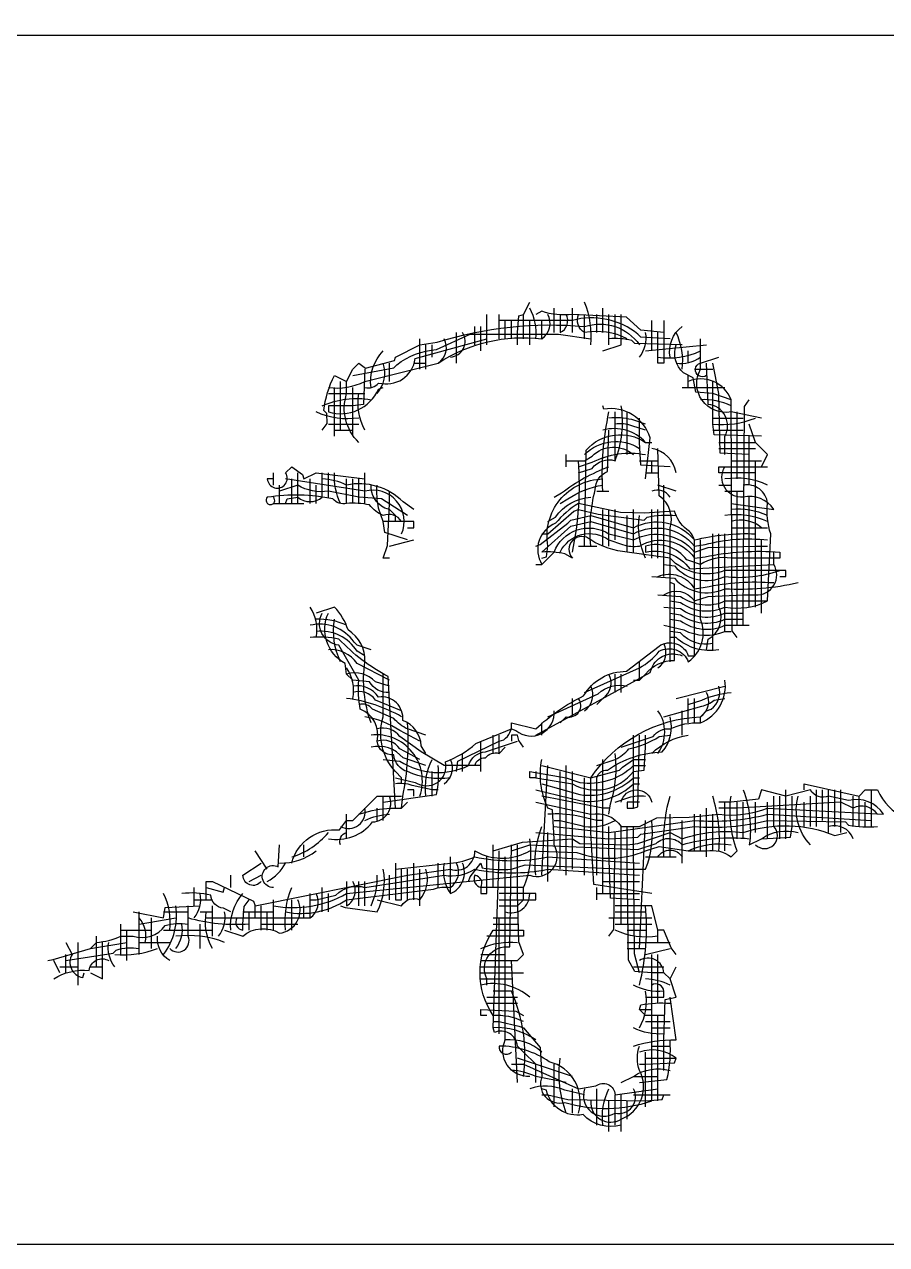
# Model space of a CAD drawing. Extents: x -89996 to 1006241, y -2176 to 440573.
# Drawn here: x 785824 to 786199, y 144545 to 145076 of the extents above; entities that cross this region are included whole.
import ezdxf

# ---------------------------------------------------------------- set-up
doc = ezdxf.new("R2010")
doc.units = 0
doc.header["$LTSCALE"] = 1000
doc.header["$MEASUREMENT"] = 0
doc.layers.add('PUB_TITLE', color=4, linetype='Continuous')
doc.layers.add('填充', color=251, linetype='Continuous')

# ---------------------------------------------------------------- blocks, each defined once
blk = doc.blocks.new('afsdff')
at = {"color": 7, "linetype": 'Continuous'}
for points in [[(2540512.2, 1890140.7), (2540512.2, 1890150.7), (2540513.4, 1890164.4), (2540517.2, 1890165.7), (2540522.2, 1890175.7)], [(2540487.2, 1890140.7), (2540487.2, 1890165.7)], [(2540497.2, 1890145.7), (2540497.2, 1890165.7)], [(2540517.2, 1890145.7), (2540517.2, 1890165.7)], [(2540542.2, 1890150.7), (2540542.2, 1890170.7)], [(2540557.2, 1890150.7), (2540557.2, 1890170.7)], [(2540567.2, 1890145.7), (2540567.2, 1890165.7)], [(2540577.2, 1890150.7), (2540577.2, 1890165.7)], [(2540582.2, 1890150.7), (2540582.2, 1890170.7)], [(2540582.2, 1890135.7), (2540597.2, 1890140.7), (2540597.2, 1890150.7), (2540597.2, 1890165.7)], [(2540587.2, 1890140.7), (2540587.2, 1890165.7)], [(2540592.2, 1890145.7), (2540592.2, 1890165.7)], [(2540477.2, 1890140.7), (2540477.2, 1890155.7)], [(2540482.2, 1890135.7), (2540482.2, 1890155.7)], [(2540502.2, 1890145.7), (2540502.2, 1890160.7)], [(2540507.2, 1890145.7), (2540507.2, 1890160.7)], [(2540522.2, 1890140.7), (2540522.2, 1890160.7)], [(2540532.2, 1890145.7), (2540532.2, 1890160.7)], [(2540622.2, 1890135.7), (2540622.2, 1890160.7)], [(2540632.2, 1890160.7), (2540632.2, 1890130.7), (2540632.2, 1890125.7), (2540627.2, 1890125.7), (2540627.2, 1890145.7), (2540627.2, 1890150.7)], [(2540432.2, 1890120.7), (2540432.2, 1890145.7)], [(2540462.2, 1890125.7), (2540462.2, 1890150.7)], [(2540437.2, 1890120.7), (2540437.2, 1890140.7)], [(2540442.2, 1890130.7), (2540442.2, 1890140.7)], [(2540617.2, 1890135.7), (2540667.2, 1890140.7)], [(2540652.2, 1890125.7), (2540652.2, 1890135.7)], [(2540407.2, 1890110.7), (2540407.2, 1890125.7)], [(2540427.2, 1890125.7), (2540437.2, 1890125.7)], [(2540702.2, 1890050.7), (2540678.4, 1890051.9), (2540677.2, 1890100.7), (2540672.2, 1890125.7)], [(2540652.2, 1890105.7), (2540652.2, 1890115.7)], [(2540657.2, 1890120.7), (2540672.2, 1890120.7)], [(2540362.2, 1890065.7), (2540362.2, 1890105.7)], [(2540367.2, 1890070.7), (2540367.2, 1890110.7)], [(2540377.2, 1890065.7), (2540377.2, 1890105.7)], [(2540647.2, 1890105.7), (2540682.2, 1890105.7)], [(2540712.2, 1890065.7), (2540673.4, 1890066.9), (2540672.2, 1890075.7), (2540672.2, 1890110.7)], [(2540357.2, 1890100.7), (2540387.2, 1890100.7)], [(2540697.2, 1889910.7), (2540697.2, 1889915.7), (2540698.2, 1890090.2), (2540702.2, 1890095.7)], [(2540592.2, 1890045.7), (2540592.2, 1890085.7)], [(2540602.2, 1890050.7), (2540602.2, 1890085.7)], [(2540692.2, 1890030.7), (2540692.2, 1890085.7)], [(2540357.2, 1890075.7), (2540382.2, 1890075.7)], [(2540637.2, 1890040.7), (2540613.4, 1890041.9), (2540612.2, 1890060.7), (2540612.2, 1890080.7)], [(2540672.2, 1890080.7), (2540697.2, 1890080.7)], [(2540712.2, 1890040.7), (2540717.2, 1890050.7), (2540707.2, 1890060.7), (2540702.2, 1890075.7)], [(2540362.2, 1890070.7), (2540377.2, 1890070.7)], [(2540672.2, 1890070.7), (2540697.2, 1890070.7)], [(2540702.2, 1890025.7), (2540702.2, 1890065.7)], [(2540677.2, 1890060.7), (2540707.2, 1890060.7)], [(2540677.2, 1890055.7), (2540707.2, 1890055.7)], [(2540552.2, 1890040.7), (2540552.2, 1890050.7)], [(2540612.2, 1890045.7), (2540627.2, 1890045.7)], [(2540622.2, 1890035.7), (2540622.2, 1890045.7)], [(2540687.2, 1890045.7), (2540712.2, 1890045.7)], [(2540707.2, 1889925.7), (2540707.2, 1890045.7)], [(2540312.2, 1890025.7), (2540312.2, 1890035.7)], [(2540332.2, 1890010.7), (2540332.2, 1890035.7)], [(2540357.2, 1890015.7), (2540357.2, 1890035.7)], [(2540387.2, 1890010.7), (2540387.2, 1890035.7)], [(2540617.2, 1890035.7), (2540627.2, 1890035.7)], [(2540707.2, 1890035.7), (2540677.2, 1890035.7), (2540677.2, 1890040.7), (2540717.2, 1890040.7)], [(2540317.2, 1890010.7), (2540317.2, 1890025.7)], [(2540327.2, 1890010.7), (2540327.2, 1890030.7)], [(2540342.2, 1890010.7), (2540342.2, 1890030.7)], [(2540347.2, 1890010.7), (2540347.2, 1890025.7)], [(2540372.2, 1890010.7), (2540372.2, 1890030.7)], [(2540377.2, 1890010.7), (2540377.2, 1890030.7)], [(2540382.2, 1890010.7), (2540382.2, 1890030.7)], [(2540642.2, 1890020.7), (2540627.2, 1890025.7)], [(2540632.2, 1889950.7), (2540632.2, 1890025.7)], [(2540677.2, 1890025.7), (2540687.2, 1890025.7)], [(2540407.2, 1889965.7), (2540402.2, 1889965.7), (2540405.7, 1889976.2), (2540407.2, 1890010.7), (2540407.2, 1890020.7)], [(2540577.2, 1890020.7), (2540587.2, 1890020.7)], [(2540682.2, 1890020.7), (2540697.2, 1890020.7)], [(2540692.2, 1889910.7), (2540692.2, 1890020.7)], [(2540702.2, 1889925.7), (2540702.2, 1890015.7)], [(2540312.2, 1890010.7), (2540337.2, 1890010.7)], [(2540582.2, 1889975.7), (2540582.2, 1890005.7)], [(2540587.2, 1889975.7), (2540587.2, 1890005.7)], [(2540592.2, 1889980.7), (2540592.2, 1890005.7)], [(2540607.2, 1889970.7), (2540607.2, 1890005.7)], [(2540622.2, 1889965.7), (2540622.2, 1890005.7)], [(2540627.2, 1889965.7), (2540627.2, 1890005.7)], [(2540422.2, 1889990.7), (2540427.2, 1889990.7), (2540427.2, 1889995.7), (2540407.2, 1889995.7), (2540402.2, 1889995.7)], [(2540602.2, 1889970.7), (2540602.2, 1890000.7)], [(2540672.2, 1889890.7), (2540672.2, 1889985.7)], [(2540682.2, 1889905.7), (2540682.2, 1889985.7)], [(2540687.2, 1889990.7), (2540717.2, 1889990.7)], [(2540407.2, 1889975.7), (2540427.2, 1889980.7)], [(2540562.2, 1889975.7), (2540577.2, 1889975.7)], [(2540712.2, 1889920.7), (2540712.2, 1889980.7)], [(2540612.2, 1889865.7), (2540612.2, 1889880.7)], [(2540592.2, 1889855.7), (2540592.2, 1889870.7)], [(2540597.2, 1889855.7), (2540597.2, 1889870.7)], [(2540642.2, 1889850.7), (2540682.2, 1889860.7)], [(2540557.2, 1889835.7), (2540557.2, 1889850.7)], [(2540652.2, 1889830.7), (2540652.2, 1889850.7)], [(2540657.2, 1889830.7), (2540657.2, 1889850.7)], [(2540647.2, 1889820.7), (2540647.2, 1889840.7)], [(2540532.2, 1889820.7), (2540532.2, 1889830.7)], [(2540482.2, 1889790.7), (2540482.2, 1889815.7)], [(2540492.2, 1889805.7), (2540492.2, 1889820.7)], [(2540497.2, 1889805.7), (2540497.2, 1889820.7)], [(2540517.2, 1889810.7), (2540513.2, 1889816.2), (2540512.2, 1889820.7), (2540507.2, 1889820.7), (2540507.2, 1889815.7)], [(2540612.2, 1889765.7), (2540607.2, 1889765.7), (2540602.2, 1889765.7), (2540602.2, 1889760.7), (2540607.2, 1889760.7), (2540607.2, 1889800.7), (2540607.2, 1889820.7)], [(2540607.2, 1889760.7), (2540610.9, 1889761.9), (2540612.2, 1889820.7)], [(2540467.2, 1889790.7), (2540467.2, 1889805.7)], [(2540532.2, 1889795.7), (2540572.2, 1889785.7), (2540595.9, 1889791.9), (2540598.4, 1889794.4), (2540607.2, 1889800.7), (2540617.2, 1889800.7)], [(2540532.2, 1889705.7), (2540537.2, 1889795.7)], [(2540552.2, 1889705.7), (2540552.2, 1889795.7)], [(2540582.2, 1889690.7), (2540582.2, 1889800.7)], [(2540442.2, 1889770.7), (2540442.2, 1889790.7)], [(2540547.2, 1889710.7), (2540547.2, 1889790.7)], [(2540557.2, 1889710.7), (2540557.2, 1889790.7)], [(2540567.2, 1889705.7), (2540567.2, 1889785.7)], [(2540427.2, 1889770.7), (2540427.2, 1889775.7), (2540422.2, 1889775.7)], [(2540732.2, 1889735.7), (2540732.2, 1889775.7)], [(2540757.2, 1889745.7), (2540757.2, 1889775.7)], [(2540762.2, 1889750.7), (2540762.2, 1889775.7)], [(2540767.2, 1889740.7), (2540767.2, 1889775.7)], [(2540772.2, 1889745.7), (2540772.2, 1889775.7)], [(2540777.2, 1889740.7), (2540777.2, 1889775.7)], [(2540802.2, 1889745.7), (2540802.2, 1889775.7)], [(2540402.2, 1889750.7), (2540402.2, 1889770.7)], [(2540587.2, 1889760.7), (2540582.2, 1889760.7), (2540532.2, 1889770.7)], [(2540682.2, 1889725.7), (2540682.2, 1889765.7)], [(2540692.2, 1889735.7), (2540692.2, 1889765.7)], [(2540697.2, 1889735.7), (2540697.2, 1889765.7)], [(2540707.2, 1889740.7), (2540707.2, 1889765.7)], [(2540712.2, 1889735.7), (2540735.9, 1889736.9), (2540737.2, 1889745.7), (2540737.2, 1889770.7)], [(2540717.2, 1889735.7), (2540717.2, 1889765.7)], [(2540727.2, 1889735.7), (2540727.2, 1889770.7)], [(2540747.2, 1889745.7), (2540747.2, 1889765.7)], [(2540752.2, 1889745.7), (2540752.2, 1889770.7)], [(2540787.2, 1889745.7), (2540787.2, 1889770.7)], [(2540792.2, 1889745.7), (2540792.2, 1889770.7)], [(2540797.2, 1889745.7), (2540797.2, 1889765.7)], [(2540372.2, 1889735.7), (2540372.2, 1889755.7)], [(2540397.2, 1889750.7), (2540397.2, 1889760.7)], [(2540637.2, 1889720.7), (2540637.2, 1889755.7)], [(2540657.2, 1889725.7), (2540657.2, 1889755.7)], [(2540662.2, 1889725.7), (2540662.2, 1889755.7)], [(2540667.2, 1889720.7), (2540667.2, 1889760.7)], [(2540672.2, 1889725.7), (2540672.2, 1889755.7)], [(2540612.2, 1889685.7), (2540588.4, 1889686.9), (2540587.2, 1889725.7), (2540587.2, 1889745.7)], [(2540597.2, 1889665.7), (2540597.2, 1889745.7)], [(2540632.2, 1889625.7), (2540622.2, 1889625.7), (2540608.4, 1889626.9), (2540603.2, 1889636.2), (2540602.2, 1889715.7), (2540602.2, 1889745.7)], [(2540612.2, 1889625.7), (2540608.2, 1889641.2), (2540607.2, 1889730.7), (2540607.2, 1889745.7)], [(2540612.2, 1889645.7), (2540617.2, 1889750.7)], [(2540647.2, 1889715.7), (2540647.2, 1889750.7)], [(2540537.2, 1889700.7), (2540537.2, 1889740.7)], [(2540587.2, 1889655.7), (2540591.2, 1889661.2), (2540592.2, 1889740.7)], [(2540307.2, 1889710.7), (2540297.2, 1889725.7)], [(2540337.2, 1889720.7), (2540337.2, 1889730.7)], [(2540482.2, 1889635.7), (2540492.2, 1889635.7), (2540512.2, 1889635.7), (2540517.2, 1889640.7), (2540513.2, 1889651.2), (2540512.2, 1889690.7), (2540512.2, 1889730.7)], [(2540492.2, 1889695.7), (2540492.2, 1889730.7)], [(2540412.2, 1889715.7), (2540412.2, 1889690.7), (2540412.2, 1889685.7), (2540417.2, 1889685.7), (2540417.2, 1889705.7), (2540417.2, 1889710.7)], [(2540427.2, 1889685.7), (2540427.2, 1889715.7)], [(2540447.2, 1889695.7), (2540447.2, 1889715.7)], [(2540457.2, 1889690.7), (2540457.2, 1889720.7)], [(2540517.2, 1889695.7), (2540482.2, 1889695.7), (2540482.2, 1889690.7), (2540487.2, 1889690.7), (2540487.2, 1889720.7)], [(2540617.2, 1889720.7), (2540642.2, 1889720.7)], [(2540277.2, 1889695.7), (2540277.2, 1889705.7)], [(2540292.2, 1889700.7), (2540302.2, 1889705.7)], [(2540407.2, 1889685.7), (2540407.2, 1889705.7)], [(2540422.2, 1889685.7), (2540422.2, 1889710.7)], [(2540432.2, 1889680.7), (2540432.2, 1889710.7)], [(2540247.2, 1889680.7), (2540247.2, 1889695.7)], [(2540257.2, 1889685.7), (2540257.2, 1889695.7), (2540270.9, 1889691.9), (2540272.2, 1889695.7)], [(2540352.2, 1889675.7), (2540352.2, 1889695.7)], [(2540382.2, 1889680.7), (2540382.2, 1889700.7)], [(2540387.2, 1889680.7), (2540387.2, 1889700.7)], [(2540577.2, 1889685.7), (2540577.2, 1889695.7)], [(2540582.2, 1889700.7), (2540612.2, 1889700.7)], [(2540247.2, 1889685.7), (2540262.2, 1889685.7)], [(2540312.2, 1889660.7), (2540312.2, 1889685.7)], [(2540327.2, 1889660.7), (2540327.2, 1889685.7)], [(2540342.2, 1889670.7), (2540342.2, 1889690.7)], [(2540357.2, 1889675.7), (2540357.2, 1889690.7)], [(2540497.2, 1889685.7), (2540522.2, 1889685.7), (2540527.2, 1889685.7), (2540527.2, 1889690.7), (2540502.2, 1889690.7), (2540497.2, 1889690.7)], [(2540577.2, 1889690.7), (2540612.2, 1889690.7)], [(2540197.2, 1889675.7), (2540222.2, 1889670.7), (2540223.4, 1889679.4), (2540252.2, 1889680.7)], [(2540202.2, 1889640.7), (2540202.2, 1889675.7)], [(2540222.2, 1889675.7), (2540242.2, 1889675.7)], [(2540252.2, 1889675.7), (2540262.2, 1889675.7)], [(2540262.2, 1889655.7), (2540262.2, 1889680.7)], [(2540287.2, 1889675.7), (2540312.2, 1889675.7)], [(2540292.2, 1889660.7), (2540292.2, 1889675.7)], [(2540297.2, 1889670.7), (2540297.2, 1889680.7)], [(2540302.2, 1889660.7), (2540302.2, 1889680.7)], [(2540307.2, 1889660.7), (2540307.2, 1889675.7)], [(2540337.2, 1889670.7), (2540337.2, 1889680.7)], [(2540642.2, 1889640.7), (2540638.2, 1889646.2), (2540632.2, 1889660.7), (2540627.2, 1889660.7), (2540622.2, 1889680.7), (2540592.2, 1889680.7)], [(2540592.2, 1889675.7), (2540617.2, 1889675.7)], [(2540187.2, 1889640.7), (2540187.2, 1889665.7)], [(2540202.2, 1889665.7), (2540232.2, 1889670.7)], [(2540212.2, 1889645.7), (2540212.2, 1889670.7)], [(2540252.2, 1889645.7), (2540252.2, 1889665.7)], [(2540302.2, 1889665.7), (2540332.2, 1889665.7)], [(2540492.2, 1889670.7), (2540512.2, 1889670.7)], [(2540492.2, 1889665.7), (2540512.2, 1889665.7)], [(2540497.2, 1889575.7), (2540497.2, 1889670.7)], [(2540587.2, 1889670.7), (2540622.2, 1889670.7)], [(2540592.2, 1889665.7), (2540622.2, 1889665.7)], [(2540167.2, 1889630.7), (2540167.2, 1889655.7)], [(2540187.2, 1889660.7), (2540212.2, 1889660.7)], [(2540192.2, 1889635.7), (2540192.2, 1889660.7)], [(2540222.2, 1889660.7), (2540262.2, 1889660.7)], [(2540602.2, 1889660.7), (2540617.2, 1889660.7)], [(2540627.2, 1889650.7), (2540627.2, 1889660.7)], [(2540152.2, 1889615.7), (2540152.2, 1889650.7)], [(2540162.2, 1889625.7), (2540172.2, 1889620.7), (2540172.2, 1889645.7), (2540172.2, 1889650.7)], [(2540162.2, 1889645.7), (2540192.2, 1889650.7)], [(2540202.2, 1889650.7), (2540227.2, 1889650.7)], [(2540602.2, 1889650.7), (2540637.2, 1889650.7)], [(2540602.2, 1889645.7), (2540617.2, 1889645.7)], [(2540617.2, 1889640.7), (2540637.2, 1889645.7)], [(2540137.2, 1889625.7), (2540132.2, 1889635.7)], [(2540142.2, 1889625.7), (2540142.2, 1889640.7)], [(2540482.2, 1889640.7), (2540502.2, 1889640.7)], [(2540512.2, 1889535.7), (2540507.2, 1889635.7)], [(2540627.2, 1889600.7), (2540627.2, 1889640.7)], [(2540137.2, 1889630.7), (2540152.2, 1889630.7)], [(2540162.2, 1889630.7), (2540172.2, 1889630.7)], [(2540482.2, 1889630.7), (2540507.2, 1889630.7)], [(2540482.2, 1889625.7), (2540517.2, 1889625.7)], [(2540607.2, 1889630.7), (2540632.2, 1889630.7)], [(2540632.2, 1889545.7), (2540632.2, 1889570.7), (2540633.2, 1889603.7), (2540642.2, 1889605.7), (2540637.2, 1889620.7), (2540642.2, 1889630.7)], [(2540482.2, 1889620.7), (2540507.2, 1889620.7)], [(2540487.2, 1889605.7), (2540512.2, 1889605.7)], [(2540487.2, 1889590.7), (2540482.2, 1889590.7), (2540482.2, 1889595.7), (2540510.9, 1889594.4), (2540517.2, 1889590.7)], [(2540487.2, 1889600.7), (2540512.2, 1889600.7)], [(2540612.2, 1889595.7), (2540622.2, 1889595.7)], [(2540617.2, 1889585.7), (2540637.2, 1889585.7)], [(2540627.2, 1889520.7), (2540627.2, 1889590.7)], [(2540622.2, 1889580.7), (2540637.2, 1889580.7)], [(2540622.2, 1889565.7), (2540637.2, 1889565.7)], [(2540557.2, 1889540.7), (2540512.2, 1889555.7)], [(2540617.2, 1889515.7), (2540617.2, 1889560.7)], [(2540617.2, 1889555.7), (2540642.2, 1889555.7)], [(2540542.2, 1889515.7), (2540542.2, 1889550.7)], [(2540607.2, 1889540.7), (2540627.2, 1889540.7)], [(2540532.2, 1889525.7), (2540537.2, 1889525.7), (2540553.4, 1889521.9), (2540617.2, 1889520.7), (2540630.9, 1889521.9), (2540632.2, 1889525.7)], [(2540557.2, 1889510.7), (2540557.2, 1889530.7)], [(2540577.2, 1889500.7), (2540577.2, 1889530.7)], [(2540592.2, 1889500.7), (2540592.2, 1889525.7)], [(2540597.2, 1889495.7), (2540597.2, 1889525.7)], [(2540607.2, 1889525.7), (2540637.2, 1889525.7)], [(2540587.2, 1889495.7), (2540587.2, 1889520.7)], [(2540602.2, 1889505.7), (2540602.2, 1889520.7)]]:
    blk.add_lwpolyline(points, dxfattribs=at)
for points in [[(2540572.2, 1890140.7, 0.123106), (2540567.2, 1890175.7)], [(2540357.2, 1890105.7, 0.145478), (2540387.2, 1890110.7), (2540447.2, 1890125.7, -0.175878), (2540532.2, 1890145.7, 0.377348), (2540537.2, 1890165.7)], [(2540637.2, 1890145.7), (2540613.4, 1890146.9), (2540610.9, 1890149.4, 0.241713), (2540557.2, 1890160.7), (2540497.2, 1890160.7)], [(2540527.2, 1890145.7, 0.162278), (2540522.2, 1890170.7)], [(2540632.2, 1890150.7), (2540613.2, 1890152.7), (2540601.6, 1890163.3), (2540557.2, 1890165.7, -0.117598), (2540532.2, 1890168.2), (2540527.2, 1890165.7)], [(2540547.2, 1890165.7), (2540547.2, 1890150.7, 0.414214), (2540552.2, 1890165.7)], [(2540602.2, 1890145.7, 0.162278), (2540567.2, 1890150.7, -0.375), (2540562.2, 1890165.7)], [(2540352.2, 1890070.7), (2540356.2, 1890076.2), (2540355.9, 1890084.4), (2540353.4, 1890086.9, -0.083455), (2540362.2, 1890115.7), (2540372.2, 1890110.7), (2540377.2, 1890120.7), (2540382.2, 1890125.7), (2540387.7, 1890121.7), (2540411.4, 1890127.9), (2540412.2, 1890130.7), (2540432.2, 1890140.7), (2540446.4, 1890142.9, -0.099113), (2540567.2, 1890155.7, -0.334029), (2540612.2, 1890140.7)], [(2540637.2, 1890130.7, -0.284595), (2540647.2, 1890155.7)], [(2540377.2, 1890115.7), (2540410.9, 1890121.9), (2540413.4, 1890124.4, -0.147895), (2540445.9, 1890136.9), (2540473.4, 1890149.4), (2540545.9, 1890149.4), (2540572.2, 1890145.7)], [(2540387.2, 1890105.7, 0.293702), (2540398.4, 1890109.4, 0.452478), (2540428.4, 1890129.4), (2540487.2, 1890145.7)], [(2540447.2, 1890125.7, 0.377348), (2540452.2, 1890145.7)], [(2540457.2, 1890130.7, 0.57437), (2540467.2, 1890150.7)], [(2540647.2, 1890140.7), (2540608.4, 1890141.9), (2540605.9, 1890144.4, 0.071068), (2540587.2, 1890145.7)], [(2540612.2, 1890130.7, 0.216752), (2540617.2, 1890150.7)], [(2540647.2, 1890120.7, 0.146769), (2540642.2, 1890150.7)], [(2540712.2, 1890080.7), (2540687.2, 1890085.7, -0.637653), (2540662.2, 1890120.7), (2540662.2, 1890145.7)], [(2540392.2, 1890105.7, -0.232812), (2540402.2, 1890135.7)], [(2540627.2, 1890130.7, 0.148998), (2540662.2, 1890135.7)], [(2540687.2, 1890095.7), (2540672.2, 1890100.7), (2540658.4, 1890101.9), (2540656.2, 1890113.7), (2540648.2, 1890117.7, -0.296943), (2540642.2, 1890140.7)], [(2540397.2, 1890100.7, 0.259426), (2540402.2, 1890125.7)], [(2540642.2, 1890125.7, 0.20335), (2540662.2, 1890130.7)], [(2540667.2, 1890115.7, -1.220827), (2540662.2, 1890125.7), (2540677.2, 1890130.7)], [(2540682.2, 1890050.7), (2540682.2, 1890065.7, 0.536775), (2540668.4, 1890091.9), (2540667.2, 1890125.7)], [(2540387.2, 1890120.7), (2540385.9, 1890091.9), (2540377.2, 1890090.7), (2540372.2, 1890090.7), (2540357.2, 1890090.7), (2540357.2, 1890085.7, 0.376719), (2540398.4, 1890104.4), (2540402.2, 1890105.7)], [(2540692.2, 1889900.7), (2540688.2, 1889906.2), (2540687.2, 1890095.7, 0.424269), (2540652.2, 1890110.7)], [(2540382.2, 1890060.7, -0.288235), (2540372.2, 1890100.7), (2540372.2, 1890110.7)], [(2540352.2, 1890090.7, -0.149404), (2540392.2, 1890095.7)], [(2540387.2, 1890070.7, -0.171293), (2540382.2, 1890100.7)], [(2540687.2, 1890090.7, 0.125644), (2540662.2, 1890095.7)], [(2540382.2, 1890080.7, -0.148998), (2540347.2, 1890085.7)], [(2540562.2, 1890035.7), (2540573.4, 1890039.4, -0.320465), (2540592.2, 1890045.7, 0.133918), (2540597.2, 1890090.7)], [(2540582.2, 1890020.7, -0.071068), (2540587.2, 1890085.7)], [(2540617.2, 1890030.7), (2540620.9, 1890064.4, 0.381531), (2540582.9, 1890087.9), (2540582.2, 1890090.7)], [(2540617.2, 1890060.7, 0.285009), (2540582.2, 1890070.7)], [(2540617.2, 1890075.7), (2540605.9, 1890079.4, 0.071068), (2540587.2, 1890080.7)], [(2540617.2, 1890070.7), (2540605.9, 1890074.4, 0.113888), (2540592.2, 1890075.7)], [(2540672.2, 1890075.7, 0.123106), (2540707.2, 1890080.7)], [(2540567.2, 1889975.7), (2540568.4, 1890054.4, -0.374104), (2540617.2, 1890060.7), (2540622.2, 1890060.7)], [(2540572.2, 1889975.7, -0.081278), (2540575.9, 1890021.9, -0.310844), (2540585.9, 1890036.9), (2540587.2, 1890070.7)], [(2540552.2, 1890045.7), (2540567.2, 1890045.7), (2540573.4, 1890049.4, -0.398604), (2540607.2, 1890050.7)], [(2540562.2, 1890040.7), (2540573.4, 1890044.4, -0.168181), (2540617.2, 1890050.7)], [(2540567.2, 1890050.7, -0.356017), (2540612.2, 1890055.7)], [(2540642.2, 1890035.7, 0.321243), (2540622.2, 1890055.7)], [(2540637.2, 1889880.7), (2540637.2, 1889990.7, 0.326326), (2540628.4, 1890016.9), (2540627.2, 1890055.7)], [(2540557.2, 1889970.7, 0.071068), (2540562.2, 1890045.7)], [(2540312.2, 1890030.7), (2540307.2, 1890030.7, 1.282278), (2540322.2, 1890035.7), (2540327.2, 1890040.7), (2540335.9, 1890034.4), (2540337.2, 1890030.7), (2540347.2, 1890035.7), (2540387.2, 1890030.7)], [(2540322.2, 1890010.7), (2540323.4, 1890014.4), (2540332.2, 1890015.7, 0.360128), (2540352.2, 1890015.7), (2540352.2, 1890035.7)], [(2540367.2, 1890010.7, -0.125644), (2540362.2, 1890035.7)], [(2540542.2, 1890015.7), (2540548.4, 1890019.4, -0.076197), (2540587.2, 1890040.7)], [(2540687.2, 1890010.7), (2540722.2, 1890005.7, 0.322468), (2540697.2, 1890015.7, -0.611936), (2540682.2, 1890040.7)], [(2540422.2, 1890000.7), (2540400.9, 1890014.4), (2540382.2, 1890015.7), (2540357.2, 1890020.7, -0.182402), (2540332.2, 1890025.7), (2540317.2, 1890020.7)], [(2540417.2, 1889985.7, 0.627992), (2540387.2, 1890020.7), (2540322.2, 1890030.7)], [(2540427.2, 1890005.7), (2540418.4, 1890011.9, 0.252266), (2540372.2, 1890025.7, 0.101873), (2540352.2, 1890030.7)], [(2540412.2, 1889995.7), (2540412.2, 1890000.7), (2540407.2, 1890005.7), (2540403.4, 1890006.9, -0.290376), (2540392.2, 1890025.7)], [(2540422.2, 1889980.7), (2540403.4, 1889986.9), (2540402.2, 1889995.7), (2540398.4, 1890006.9, -0.071068), (2540397.2, 1890025.7)], [(2540532.2, 1889965.7), (2540535.9, 1889966.9), (2540537.2, 1889975.7, -0.462295), (2540582.2, 1890030.7)], [(2540547.2, 1890010.7), (2540553.4, 1890014.4, -0.104378), (2540582.2, 1890025.7)], [(2540637.2, 1890015.7, 0.375), (2540622.2, 1890020.7)], [(2540637.2, 1889930.7), (2540645.9, 1889929.4, 0.27004), (2540682.2, 1889925.7, 0.162278), (2540717.2, 1889930.7), (2540719.7, 1889985.7, -0.101821), (2540717.2, 1890010.7, 0.431046), (2540697.2, 1890025.7)], [(2540717.2, 1890025.7, 0.148998), (2540682.2, 1890030.7)], [(2540417.2, 1889995.7, 0.375), (2540402.2, 1890000.7, -0.123106), (2540390.9, 1890009.4, 0.071068), (2540372.2, 1890010.7, -0.293702), (2540360.9, 1890014.4, 0.089586), (2540307.2, 1890015.7, 2.414214), (2540312.2, 1890015.7)], [(2540537.2, 1889995.7), (2540543.4, 1889999.4, -0.236068), (2540572.2, 1890015.7)], [(2540462.2, 1889790.7), (2540463.4, 1889799.4), (2540497.2, 1889815.7), (2540500.9, 1889816.9, 0.290211), (2540507.2, 1889830.7), (2540527.2, 1889825.7, -0.075161), (2540566.4, 1889852.9, -0.26806), (2540601.6, 1889873), (2540628.2, 1889893.7, -0.488916), (2540652.2, 1889885.7), (2540657.2, 1889885.7), (2540657.2, 1889975.7), (2540657.2, 1889980.7, 0.181335), (2540650.9, 1889989.4, -0.162278), (2540640.9, 1890004.4), (2540616.2, 1890002.7), (2540596.6, 1890003.3), (2540562.2, 1890010.7, 0.082763), (2540543.4, 1889994.4, 0.466162), (2540532.2, 1889960.7)], [(2540532.2, 1889985.7), (2540537.2, 1889985.7), (2540558.4, 1890004.4), (2540562.2, 1890005.7), (2540578.4, 1890001.9), (2540615.9, 1889996.9), (2540618.4, 1889999.4, -0.071068), (2540642.2, 1890000.7)], [(2540717.2, 1890000.7, 0.128288), (2540687.2, 1890005.7)], [(2540527.2, 1889975.7), (2540530.9, 1889976.9), (2540553.4, 1889994.4), (2540555.9, 1889996.9), (2540572.2, 1890000.7), (2540607.2, 1889990.7, -0.361218), (2540657.2, 1889980.7, -0.071682), (2540707.2, 1889985.7)], [(2540727.2, 1889950.7), (2540732.2, 1889950.7), (2540732.2, 1889955.7), (2540687.2, 1889955.7), (2540682.2, 1889955.7, -0.306811), (2540637.2, 1889965.7), (2540602.2, 1889970.7, -0.113508), (2540572.2, 1889980.7, 0.961867), (2540557.2, 1889965.7), (2540550.9, 1889969.4, 0.071068), (2540532.2, 1889970.7), (2540555.9, 1889991.9), (2540572.2, 1889995.7), (2540607.2, 1889985.7, -0.361218), (2540657.2, 1889975.7), (2540665.9, 1889976.9, -0.094883), (2540717.2, 1889980.7)], [(2540617.2, 1889965.7, -0.148998), (2540612.2, 1890000.7)], [(2540717.2, 1889995.7, 0.148998), (2540682.2, 1890000.7)], [(2540712.2, 1889990.7, 0.259426), (2540687.2, 1889995.7)], [(2540527.2, 1889960.7), (2540532.2, 1889960.7), (2540542.2, 1889970.7, -0.477041), (2540587.2, 1889985.7), (2540607.2, 1889980.7, -0.361218), (2540657.2, 1889970.7), (2540668.4, 1889974.4), (2540707.2, 1889975.7), (2540717.2, 1889975.7)], [(2540547.2, 1889970.7, -0.471496), (2540587.2, 1889980.7), (2540598.4, 1889976.9, 0.113888), (2540612.2, 1889975.7, -0.401867), (2540657.2, 1889965.7), (2540665.9, 1889966.9, -0.071068), (2540727.2, 1889970.7), (2540727.2, 1889965.7), (2540687.2, 1889965.7, 0.182402), (2540662.2, 1889960.7), (2540650.9, 1889964.4, 0.312376), (2540617.2, 1889975.7), (2540617.2, 1889970.7, -0.298588), (2540653.4, 1889956.9), (2540722.2, 1889960.7)], [(2540667.2, 1889890.7), (2540668.4, 1889899.4, 0.400658), (2540677.2, 1889925.7), (2540677.2, 1889985.7)], [(2540567.2, 1889855.7), (2540612.2, 1889875.7, 0.09294), (2540628.4, 1889889.4, -0.454667), (2540652.2, 1889880.7, 0.348901), (2540662.2, 1889915.7), (2540662.2, 1889980.7)], [(2540632.2, 1889935.7, -0.410981), (2540657.2, 1889930.7), (2540668.4, 1889934.4), (2540697.2, 1889935.7), (2540707.2, 1889935.7, 0.611936), (2540722.2, 1889960.7), (2540722.2, 1889970.7)], [(2540627.2, 1889950.7, -0.378888), (2540657.2, 1889940.7), (2540665.9, 1889941.9, -0.071068), (2540722.2, 1889945.7)], [(2540632.2, 1889960.7), (2540640.9, 1889959.4, 0.333446), (2540682.2, 1889950.7, 0.113888), (2540727.2, 1889955.7)], [(2540607.2, 1889865.7), (2540612.2, 1889865.7), (2540617.2, 1889870.7, -0.232909), (2540640.9, 1889881.9), (2540640.9, 1889944.4), (2540637.2, 1889945.7)], [(2540622.2, 1889950.7), (2540640.9, 1889949.4, 0.333446), (2540682.2, 1889940.7, 0.067868), (2540742.2, 1889945.7)], [(2540627.2, 1889935.7), (2540645.9, 1889934.4, 0.27004), (2540682.2, 1889930.7), (2540717.2, 1889930.7)], [(2540347.2, 1889900.7, 0.205258), (2540342.2, 1889925.7)], [(2540392.2, 1889830.7, -0.123106), (2540387.2, 1889880.7, 0.268591), (2540373.4, 1889906.9, 0.115328), (2540362.2, 1889925.7), (2540347.2, 1889920.7)], [(2540632.2, 1889925.7), (2540645.9, 1889924.4, 0.27004), (2540682.2, 1889920.7), (2540697.2, 1889920.7)], [(2540392.2, 1889890.7), (2540380.9, 1889894.4), (2540378.4, 1889896.9, 0.306493), (2540342.2, 1889910.7)], [(2540372.2, 1889910.7, 0.119092), (2540347.2, 1889915.7)], [(2540457.2, 1889785.7, -0.148998), (2540422.2, 1889790.7, -0.325944), (2540410.9, 1889804.4, -0.409836), (2540397.2, 1889815.7, 0.375151), (2540383.4, 1889841.9, -0.071068), (2540382.2, 1889865.7), (2540365.9, 1889894.4, -0.536775), (2540352.2, 1889920.7)], [(2540407.2, 1889855.7, -0.296243), (2540390.9, 1889864.4), (2540377.2, 1889865.7), (2540372.2, 1889870.7), (2540370.9, 1889879.4, -0.390984), (2540357.2, 1889920.7)], [(2540367.2, 1889880.7, -0.148998), (2540362.2, 1889915.7)], [(2540637.2, 1889920.7), (2540645.9, 1889919.4, 0.27004), (2540682.2, 1889915.7), (2540697.2, 1889915.7)], [(2540637.2, 1889915.7), (2540645.9, 1889914.4, 0.27004), (2540682.2, 1889910.7), (2540702.2, 1889910.7)], [(2540387.2, 1889885.7), (2540380.9, 1889889.4, 0.283382), (2540347.2, 1889905.7)], [(2540632.2, 1889910.7), (2540648.4, 1889906.9, 0.216423), (2540682.2, 1889905.7), (2540687.2, 1889905.7)], [(2540672.2, 1889895.7, -0.270349), (2540645.9, 1889904.4), (2540637.2, 1889905.7)], [(2540412.2, 1889760.7), (2540406.2, 1889868.7, -0.082332), (2540365.9, 1889899.4, 0.071068), (2540342.2, 1889900.7)], [(2540627.2, 1889875.7, 0.377348), (2540632.2, 1889895.7)], [(2540677.2, 1889890.7, -0.238607), (2540642.2, 1889900.7), (2540637.2, 1889900.7)], [(2540407.2, 1889865.7), (2540380.9, 1889879.4, 0.26679), (2540357.2, 1889890.7)], [(2540527.2, 1889820.7), (2540620.9, 1889871.9), (2540622.2, 1889875.7, -0.41678), (2540647.2, 1889885.7)], [(2540377.2, 1889850.7, 0.205258), (2540372.2, 1889875.7)], [(2540407.2, 1889860.7), (2540395.9, 1889864.4, 0.275633), (2540372.2, 1889870.7)], [(2540417.2, 1889780.7), (2540417.2, 1889785.7), (2540412.2, 1889790.7, -0.266412), (2540402.2, 1889835.7), (2540402.2, 1889870.7)], [(2540537.2, 1889835.7), (2540578.4, 1889854.4, -0.275633), (2540602.2, 1889860.7)], [(2540577.2, 1889845.7), (2540582.2, 1889850.7, 0.377348), (2540587.2, 1889870.7)], [(2540597.2, 1889810.7), (2540623.4, 1889819.4, -0.290211), (2540637.2, 1889825.7, -0.125644), (2540662.2, 1889830.7, 0.347802), (2540682.2, 1889865.7)], [(2540437.2, 1889805.7), (2540433.4, 1889811.9, 0.293368), (2540418.2, 1889832.7, 0.485688), (2540398.4, 1889851.9, 0.303577), (2540377.2, 1889860.7)], [(2540417.2, 1889840.7), (2540395.9, 1889849.4, 0.320465), (2540377.2, 1889855.7)], [(2540567.2, 1889840.7, 0.377348), (2540572.2, 1889860.7)], [(2540622.2, 1889690.7), (2540574.7, 1889698.2), (2540572.2, 1889740.7), (2540572.2, 1889785.7, -0.237398), (2540662.2, 1889835.7, 0.377348), (2540667.2, 1889855.7)], [(2540652.2, 1889845.7), (2540663.4, 1889849.4, -0.083886), (2540687.2, 1889855.7)], [(2540662.2, 1889830.7), (2540662.2, 1889835.7), (2540667.2, 1889840.7), (2540670.9, 1889841.9, 0.320465), (2540677.2, 1889860.7)], [(2540417.2, 1889835.7, 0.100387), (2540372.2, 1889850.7)], [(2540437.2, 1889820.7), (2540422.2, 1889825.7, -0.123106), (2540410.9, 1889834.4), (2540393.4, 1889841.9, 0.312376), (2540382.2, 1889845.7)], [(2540547.2, 1889830.7), (2540552.2, 1889835.7, 0.704996), (2540562.2, 1889850.7)], [(2540632.2, 1889835.7), (2540663.4, 1889844.4, 0.133918), (2540673.4, 1889849.4), (2540682.2, 1889850.7)], [(2540432.2, 1889815.7), (2540415.9, 1889824.4, 0.104378), (2540387.2, 1889835.7)], [(2540412.2, 1889785.7), (2540428.4, 1889781.9, 0.685369), (2540453.2, 1889798.7, 0.087288), (2540478.2, 1889813.7), (2540507.2, 1889825.7), (2540510.9, 1889824.4, 0.67346), (2540542.2, 1889840.7)], [(2540577.2, 1889705.7), (2540577.2, 1889785.7, -0.369924), (2540585.9, 1889791.9, -0.146477), (2540630.9, 1889806.9, 0.245819), (2540637.2, 1889835.7)], [(2540627.2, 1889805.7, 0.325564), (2540627.2, 1889840.7)], [(2540482.2, 1889795.7), (2540452.2, 1889795.7), (2540433.4, 1889806.9), (2540415.9, 1889819.4, 0.320465), (2540397.2, 1889825.7)], [(2540417.2, 1889760.7), (2540418.2, 1889770.2, 0.065294), (2540422.2, 1889830.7)], [(2540432.2, 1889770.7, 0.550439), (2540392.2, 1889820.7)], [(2540437.2, 1889795.7), (2540418.4, 1889801.9, 0.291201), (2540392.2, 1889810.7)], [(2540432.2, 1889800.7), (2540415.9, 1889809.4, 0.320465), (2540397.2, 1889815.7)], [(2540402.2, 1889800.7), (2540415.9, 1889799.4, 0.264581), (2540472.2, 1889795.7, -0.325944), (2540485.9, 1889806.9), (2540512.2, 1889815.7)], [(2540527.2, 1889785.7), (2540557.2, 1889780.7, 0.371438), (2540607.2, 1889790.7), (2540615.9, 1889791.9), (2540617.2, 1889810.7), (2540617.2, 1889820.7)], [(2540577.2, 1889795.7), (2540592.2, 1889800.7, 0.123106), (2540603.4, 1889809.4, 0.084026), (2540628.4, 1889819.4), (2540637.2, 1889820.7)], [(2540622.2, 1889805.7, -0.154661), (2540652.2, 1889820.7)], [(2540477.2, 1889795.7, -0.369924), (2540485.9, 1889801.9, -0.312376), (2540497.2, 1889805.7), (2540502.2, 1889810.7)], [(2540587.2, 1889755.7), (2540588.4, 1889764.4, 0.113888), (2540592.2, 1889805.7)], [(2540312.2, 1889680.7, 0.174071), (2540372.2, 1889690.7), (2540522.2, 1889705.7, 0.716283), (2540542.2, 1889730.7), (2540542.2, 1889735.7), (2540540.9, 1889759.4), (2540537.2, 1889760.7, -0.162278), (2540532.2, 1889800.7)], [(2540402.2, 1889765.7), (2540445.9, 1889771.9, 0.071068), (2540447.2, 1889795.7)], [(2540437.2, 1889770.7, -0.146769), (2540442.2, 1889800.7)], [(2540452.2, 1889780.7, 0.377348), (2540457.2, 1889800.7)], [(2540527.2, 1889790.7), (2540527.2, 1889785.7), (2540522.2, 1889785.7), (2540522.2, 1889790.7), (2540552.2, 1889785.7), (2540563.4, 1889781.9, 0.234616), (2540607.2, 1889795.7), (2540617.2, 1889795.7)], [(2540532.2, 1889780.7), (2540563.4, 1889771.9, 0.234616), (2540607.2, 1889785.7), (2540612.2, 1889785.7)], [(2540447.2, 1889775.7), (2540442.2, 1889775.7), (2540425.9, 1889779.4, 0.113888), (2540412.2, 1889780.7)], [(2540527.2, 1889775.7), (2540563.4, 1889766.9, 0.234616), (2540607.2, 1889780.7), (2540612.2, 1889780.7)], [(2540527.2, 1889765.7), (2540572.2, 1889755.7, -0.305548), (2540597.2, 1889745.7), (2540612.2, 1889745.7), (2540626.4, 1889752.9), (2540652.9, 1889753.4), (2540677.2, 1889755.7, 0.123106), (2540717.2, 1889760.7), (2540812.2, 1889755.7, 0.32589), (2540783.4, 1889766.9), (2540767.2, 1889770.7, -0.375), (2540752.2, 1889775.7), (2540732.2, 1889770.7), (2540712.2, 1889775.7), (2540709.7, 1889768.2), (2540687.2, 1889765.7), (2540677.2, 1889765.7)], [(2540597.2, 1889765.7, -0.807663), (2540622.2, 1889765.7)], [(2540697.2, 1889775.7, -0.123106), (2540702.2, 1889730.7), (2540712.2, 1889735.7, -0.223304), (2540742.2, 1889740.7)], [(2540747.2, 1889775.7), (2540747.2, 1889780.7), (2540792.2, 1889770.7), (2540797.2, 1889775.7), (2540807.2, 1889775.7, 0.36115), (2540860.9, 1889749.4), (2540872.2, 1889745.7), (2540872.2, 1889750.7), (2540860.9, 1889754.4, 0.071068), (2540842.2, 1889755.7)], [(2540257.2, 1889695.7), (2540257.2, 1889700.7), (2540262.2, 1889700.7), (2540295.9, 1889684.4), (2540297.2, 1889680.7), (2540422.2, 1889705.7), (2540457.2, 1889710.7, 0.525098), (2540477.2, 1889725.7), (2540483.2, 1889722.7, 0.222972), (2540522.2, 1889725.7), (2540560.9, 1889724.4, 0.190082), (2540617.2, 1889725.7), (2540628.4, 1889729.4), (2540652.2, 1889725.7), (2540667.2, 1889725.7, -0.216752), (2540687.2, 1889720.7), (2540692.2, 1889725.7, -0.123106), (2540687.2, 1889770.7)], [(2540327.2, 1889715.7, -0.37133), (2540366.4, 1889742.9), (2540372.2, 1889750.7), (2540377.2, 1889750.7), (2540392.2, 1889765.7), (2540397.2, 1889770.7), (2540417.2, 1889770.7)], [(2540357.2, 1889735.7, 0.280431), (2540393.4, 1889749.4, 0.522302), (2540407.2, 1889770.7)], [(2540382.2, 1889755.7), (2540393.2, 1889758.7, -0.071068), (2540417.2, 1889760.7), (2540422.2, 1889765.7)], [(2540592.2, 1889765.7), (2540603.4, 1889769.4, -0.113888), (2540617.2, 1889770.7)], [(2540632.2, 1889720.7, -0.082763), (2540637.2, 1889770.7)], [(2540677.2, 1889725.7, 0.09902), (2540672.2, 1889770.7)], [(2540807.2, 1889755.7, 0.377348), (2540787.2, 1889760.7), (2540777.2, 1889765.7), (2540692.2, 1889760.7), (2540677.2, 1889760.7)], [(2540707.2, 1889730.7, 1), (2540722.2, 1889745.7), (2540722.2, 1889770.7)], [(2540752.2, 1889730.7, -0.261951), (2540742.2, 1889770.7)], [(2540367.2, 1889745.7, 0.630432), (2540387.2, 1889760.7)], [(2540387.2, 1889750.7, -0.101873), (2540407.2, 1889755.7)], [(2540582.2, 1889750.7), (2540577.2, 1889750.7), (2540560.9, 1889754.4, 0.071068), (2540537.2, 1889755.7)], [(2540542.2, 1889745.7), (2540587.2, 1889740.7), (2540622.2, 1889745.7), (2540657.2, 1889750.7, 0.082763), (2540717.2, 1889755.7), (2540802.2, 1889750.7)], [(2540472.2, 1889700.7), (2540473.4, 1889704.4), (2540482.2, 1889715.7), (2540483.4, 1889711.9, 0.071068), (2540507.2, 1889710.7), (2540518.4, 1889714.4), (2540602.2, 1889710.7), (2540617.2, 1889710.7, 0.123106), (2540622.2, 1889750.7)], [(2540492.2, 1889725.7), (2540516.4, 1889732.9), (2540557.2, 1889735.7), (2540563.4, 1889731.9), (2540602.2, 1889730.7), (2540610.9, 1889731.9), (2540637.2, 1889740.7), (2540647.2, 1889735.7, -0.115797), (2540697.2, 1889740.7, -0.183214), (2540772.2, 1889738.2), (2540782.2, 1889740.7)], [(2540527.2, 1889705.7, -0.123106), (2540532.2, 1889745.7)], [(2540527.2, 1889740.7), (2540587.2, 1889735.7), (2540610.9, 1889736.9), (2540613.4, 1889739.4), (2540657.2, 1889745.7, 0.082763), (2540717.2, 1889750.7), (2540780.9, 1889749.4), (2540783.4, 1889746.9, 0.071068), (2540807.2, 1889745.7)], [(2540542.2, 1889750.7), (2540547.2, 1889750.7), (2540563.4, 1889746.9), (2540567.2, 1889745.7, 0.162278), (2540592.2, 1889750.7)], [(2540787.2, 1889735.7, 0.401942), (2540767.2, 1889745.7)], [(2540327.2, 1889720.7, 0.145032), (2540357.2, 1889740.7)], [(2540367.2, 1889730.7, -0.468375), (2540372.2, 1889740.7)], [(2540497.2, 1889680.7), (2540512.2, 1889680.7), (2540517.2, 1889685.7), (2540517.2, 1889695.7, 0.149404), (2540522.2, 1889735.7)], [(2540507.2, 1889725.7), (2540522.2, 1889730.7), (2540610.9, 1889726.9), (2540625.9, 1889731.9, -0.430291), (2540647.2, 1889730.7, -0.09902), (2540702.2, 1889735.7)], [(2540652.2, 1889725.7, -0.162278), (2540687.2, 1889730.7)], [(2540312.2, 1889695.7, -1.283541), (2540316.2, 1889712.7), (2540317.2, 1889730.7)], [(2540317.2, 1889715.7, 0.172488), (2540347.2, 1889725.7)], [(2540487.2, 1889615.7), (2540487.2, 1889620.7, -0.618717), (2540505.9, 1889646.9), (2540507.2, 1889730.7)], [(2540527.2, 1889535.7), (2540527.2, 1889550.7), (2540517.2, 1889560.7), (2540512.2, 1889565.7, 0.495274), (2540493.4, 1889576.9), (2540492.2, 1889580.7), (2540497.2, 1889720.7), (2540497.2, 1889725.7)], [(2540627.2, 1889720.7, -0.560835), (2540647.2, 1889720.7)], [(2540302.2, 1889700.7, -0.720759), (2540287.2, 1889705.7), (2540302.2, 1889715.7)], [(2540307.2, 1889700.7, 0.149959), (2540322.2, 1889715.7)], [(2540322.2, 1889675.7, 0.199787), (2540372.2, 1889685.7), (2540443.4, 1889694.4, -0.113888), (2540457.2, 1889695.7, 0.377348), (2540462.2, 1889715.7)], [(2540412.2, 1889710.7), (2540457.2, 1889715.7, 0.086485), (2540477.2, 1889720.7, 0.100387), (2540537.2, 1889720.7), (2540612.2, 1889715.7)], [(2540452.2, 1889715.7, 0.205258), (2540457.2, 1889690.7, 0.41678), (2540467.2, 1889715.7)], [(2540522.2, 1889540.7, -0.559413), (2540502.2, 1889570.7), (2540502.2, 1889720.7)], [(2540342.2, 1889685.7), (2540347.2, 1889685.7), (2540363.4, 1889689.4, -0.275633), (2540387.2, 1889695.7), (2540452.2, 1889705.7, 0.182402), (2540477.2, 1889710.7, 0.100387), (2540537.2, 1889710.7), (2540612.2, 1889705.7)], [(2540367.2, 1889680.7), (2540370.9, 1889679.4), (2540397.2, 1889675.7, 0.162278), (2540402.2, 1889710.7)], [(2540392.2, 1889680.7, 0.125644), (2540397.2, 1889705.7)], [(2540397.2, 1889685.7), (2540417.2, 1889680.7, -0.375), (2540432.2, 1889685.7, 0.259426), (2540437.2, 1889710.7)], [(2540482.2, 1889695.7, 0.535184), (2540477.2, 1889705.7, 0.468375), (2540482.2, 1889695.7)], [(2540322.2, 1889660.7, -0.123106), (2540327.2, 1889695.7)], [(2540372.2, 1889700.7), (2540372.2, 1889680.7, 0.414214), (2540377.2, 1889700.7)], [(2540227.2, 1889660.7, 0.146769), (2540222.2, 1889690.7)], [(2540277.2, 1889675.7), (2540271.2, 1889678.7, -0.369924), (2540260.9, 1889689.4, 0.087559), (2540237.2, 1889690.7)], [(2540247.2, 1889670.7, 0.216752), (2540252.2, 1889690.7)], [(2540257.2, 1889670.7), (2540342.2, 1889670.7, 0.377348), (2540347.2, 1889690.7)], [(2540272.2, 1889660.7), (2540287.2, 1889655.7, -0.330056), (2540317.2, 1889658.2, 0.514968), (2540332.2, 1889685.7)], [(2540277.2, 1889660.7, -0.202435), (2540287.2, 1889690.7)], [(2540282.2, 1889670.7, 0.535184), (2540287.2, 1889660.7), (2540287.2, 1889665.7), (2540288.2, 1889680.2), (2540292.2, 1889685.7)], [(2540502.2, 1889675.7, 0.525098), (2540522.2, 1889690.7)], [(2540222.2, 1889640.7, 0.200933), (2540232.2, 1889680.7)], [(2540227.2, 1889645.7, 0.857984), (2540242.2, 1889655.7), (2540242.2, 1889680.7)], [(2540262.2, 1889645.7, -0.171293), (2540257.2, 1889675.7)], [(2540267.2, 1889655.7, 0.216752), (2540272.2, 1889675.7)], [(2540612.2, 1889615.7, 0.082763), (2540617.2, 1889680.7)], [(2540127.2, 1889635.7), (2540131.7, 1889636.7), (2540162.2, 1889645.7), (2540167.2, 1889650.7, 0.086485), (2540187.2, 1889655.7), (2540197.2, 1889655.7, 0.324049), (2540223.4, 1889664.4, -0.113888), (2540242.2, 1889665.7)], [(2540207.2, 1889650.7, 0.236068), (2540202.2, 1889670.7)], [(2540232.2, 1889645.7, 0.216752), (2540237.2, 1889665.7)], [(2540292.2, 1889665.7, -0.09294), (2540242.2, 1889670.7)], [(2540227.2, 1889635.7, -0.279378), (2540217.2, 1889655.7)], [(2540272.2, 1889650.7, 0.123106), (2540232.2, 1889655.7)], [(2540517.2, 1889585.7, 0.125644), (2540492.2, 1889590.7, -0.304282), (2540492.2, 1889660.7), (2540517.2, 1889660.7), (2540517.2, 1889655.7), (2540487.2, 1889655.7)], [(2540627.2, 1889655.7, -0.146769), (2540592.2, 1889660.7)], [(2540142.2, 1889650.7), (2540147.2, 1889640.7, 0.525429), (2540155.9, 1889621.9), (2540157.2, 1889625.7)], [(2540142.2, 1889635.7), (2540180.9, 1889641.9), (2540183.4, 1889644.4, -0.113888), (2540202.2, 1889645.7)], [(2540182.2, 1889630.7, -0.216752), (2540177.2, 1889650.7)], [(2540182.2, 1889640.7, 0.11401), (2540217.2, 1889645.7)], [(2540482.2, 1889645.7, -0.128288), (2540512.2, 1889650.7)], [(2540132.2, 1889620.7, -0.168756), (2540161.2, 1889627.7, -0.544587), (2540177.2, 1889635.7)], [(2540492.2, 1889585.7), (2540497.2, 1889585.7), (2540513.4, 1889581.9), (2540517.2, 1889580.7), (2540530.9, 1889564.4), (2540532.2, 1889540.7, 0.617326), (2540550.9, 1889519.4, 0.15433), (2540622.2, 1889520.7), (2540622.2, 1889640.7)], [(2540637.2, 1889620.7), (2540632.2, 1889625.7, 0.57437), (2540612.2, 1889635.7)], [(2540522.2, 1889605.7, 0.242311), (2540482.2, 1889615.7)], [(2540617.2, 1889605.7), (2540632.2, 1889605.7), (2540632.2, 1889610.7, -0.151606), (2540607.2, 1889615.7)], [(2540637.2, 1889615.7, 0.101873), (2540617.2, 1889620.7)], [(2540632.2, 1889610.7, 0.535184), (2540622.2, 1889615.7)], [(2540517.2, 1889540.7, 0.138079), (2540507.2, 1889610.7), (2540492.2, 1889610.7)], [(2540607.2, 1889565.7, -0.081424), (2540642.2, 1889570.7), (2540637.2, 1889605.7)], [(2540612.2, 1889580.7, 0.171293), (2540617.2, 1889610.7)], [(2540632.2, 1889590.7), (2540617.2, 1889590.7), (2540612.2, 1889595.7), (2540613.4, 1889599.4, -0.071068), (2540637.2, 1889600.7)], [(2540527.2, 1889570.7, 0.165075), (2540492.2, 1889580.7)], [(2540632.2, 1889575.7, -0.142807), (2540607.2, 1889580.7)], [(2540562.2, 1889510.7, 0.43024), (2540538.2, 1889552.7, 0.152864), (2540497.2, 1889565.7, 0.720759), (2540507.2, 1889560.7)], [(2540532.2, 1889560.7, 0.207527), (2540502.2, 1889570.7)], [(2540572.2, 1889520.7, 0.611936), (2540597.2, 1889505.7, 0.45154), (2540612.2, 1889545.7, -0.166667), (2540612.2, 1889565.7)], [(2540612.2, 1889535.7), (2540634.7, 1889538.2, 0.078461), (2540637.2, 1889570.7)], [(2540612.2, 1889550.7), (2540617.2, 1889550.7), (2540640.9, 1889551.9), (2540642.2, 1889555.7, 0.259868), (2540612.2, 1889560.7)], [(2540552.2, 1889510.7, -0.125175), (2540547.2, 1889555.7)], [(2540507.2, 1889550.7), (2540517.2, 1889550.7), (2540562.2, 1889530.7), (2540576.4, 1889532.9, -0.609096), (2540592.2, 1889525.7), (2540627.2, 1889530.7)], [(2540552.2, 1889535.7), (2540527.2, 1889540.7, 0.101873), (2540507.2, 1889545.7)], [(2540597.2, 1889535.7), (2540607.2, 1889540.7, -0.223304), (2540637.2, 1889545.7)], [(2540567.2, 1889525.7), (2540550.9, 1889529.4, 0.191267), (2540522.2, 1889530.7)], [(2540597.2, 1889500.7, -0.274739), (2540565.9, 1889509.4, -0.402521), (2540535.9, 1889529.4), (2540532.2, 1889530.7)], [(2540567.2, 1889530.7, 0.716283), (2540592.2, 1889510.7, 0.651485), (2540607.2, 1889530.7)], [(2540582.2, 1889500.7, -0.146769), (2540587.2, 1889530.7)]]:
    blk.add_lwpolyline(points, format="xyb", dxfattribs=at)
blk = doc.blocks.new('A$C767023C3')
at = {"layer": 'PUB_TITLE'}
blk.add_line((0, -35989.9), (-4949.49, -35989.9), dxfattribs=at)
blk.add_lwpolyline([(-4949.49, -31747.47), (0, -31747.47), (0, -36690.95), (-4949.49, -36690.95)], close=True, dxfattribs=at)
blk.add_lwpolyline([(0, -31747.47), (0, -36690.95), (-4949.49, -36690.95)], dxfattribs=at)
at = {"layer": '填充', "xscale": 0.70707067020202, "yscale": 0.70707067020202, "zscale": 0.70707067020202}
blk.add_blockref('afsdff', (-1797436.64, -1372632.27), dxfattribs=at)

msp = doc.modelspace()

# ---------------------------------------------------------------- block references
at = {"xscale": 0.75, "yscale": 0.75, "zscale": 0.75}
msp.add_blockref('A$C767023C3', (786874.57, 172063.4), dxfattribs=at)

doc.saveas('drawing.dxf')
